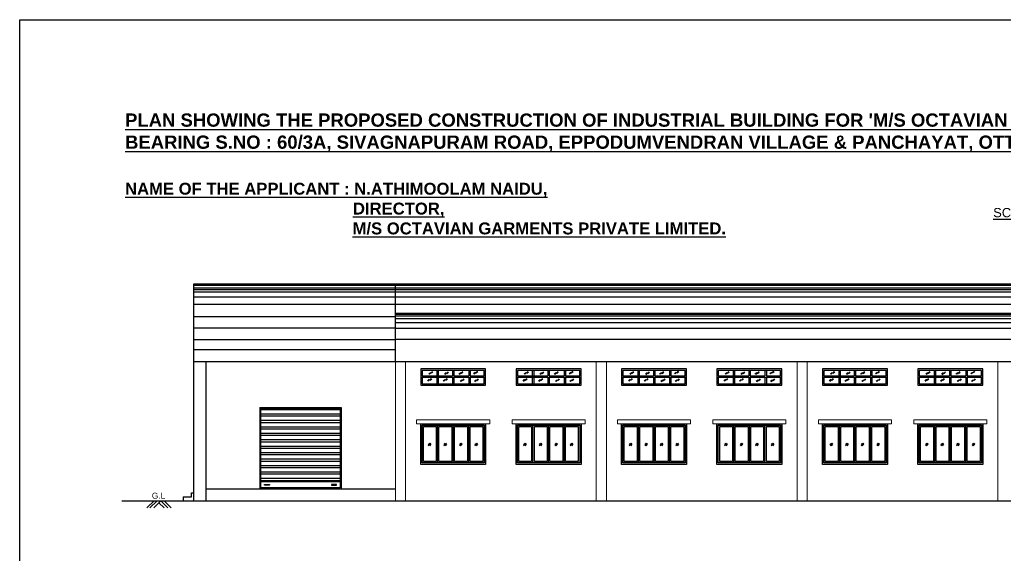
# Model space of a CAD drawing. Header units: metres. Extents: x 3715 to 4596, y 2418 to 2709.
# Drawn here: x 3820.05 to 3857.26, y 2527.57 to 2547.77 of the extents above; entities that cross this region are included whole.
import ezdxf

# ---------------------------------------------------------------- set-up
doc = ezdxf.new("R2010")
doc.units = ezdxf.units.M
doc.header["$MEASUREMENT"] = 0
doc.styles.get("Standard").update_dxf_attribs({"font": 'arial.ttf'})

msp = doc.modelspace()

# ---------------------------------------------------------------- hatches: boundary and pattern name
at = {"linetype": 'Continuous', "ltscale": 2}
h = msp.add_hatch(dxfattribs=at)
h.set_pattern_fill('ANSI32', color=256, scale=0.025556, angle=135, style=0)
h.set_pattern_definition([(7e-15, (3178.63574, 3763.75423), (0, -0.243416667), []), (7e-15, (3178.71688, 3763.83536), (0, -0.243416667), [])])
h.paths.add_polyline_path([(3832.16516, 2533.08368), (3829.16238, 2533.08368), (3829.16238, 2530.30476), (3832.16516, 2530.30476)])

# ---------------------------------------------------------------- linework, layer by layer
at = {"ltscale": 10}
for p, q in [((3826.62425, 2537.77918), (3826.62425, 2529.60224)), ((3971.28465, 2537.77918), (3826.62425, 2537.77918)), ((3971.28465, 2537.72163), (3826.62425, 2537.72163)), ((3971.28465, 2537.63211), (3826.62425, 2537.63211)), ((3834.24794, 2536.67616), (3834.24794, 2537.77918)), ((3826.62425, 2537.58014), (3971.28465, 2537.58014)), ((3826.62425, 2537.49143), (3971.28465, 2537.49143)), ((3971.28465, 2537.28681), (3826.62425, 2537.28681)), ((3971.28465, 2537.00931), (3826.62425, 2537.00931)), ((3826.62425, 2536.55343), (3834.24794, 2536.55343)), ((3834.24778, 2536.64886), (3880.17111, 2536.64886)), ((3834.24778, 2536.58039), (3880.17111, 2536.58039)), ((3834.24794, 2534.85335), (3834.24794, 2536.67616)), ((3834.24794, 2536.67616), (3880.17111, 2536.67616)), ((3880.17111, 2536.6656), (3834.24794, 2536.6656)), ((3826.62425, 2536.13003), (3834.24794, 2536.13003)), ((3834.24778, 2536.48261), (3880.17111, 2536.48261)), ((3834.24778, 2536.33165), (3880.17111, 2536.33165)), ((3834.24778, 2536.11541), (3880.17111, 2536.11541)), ((3826.62425, 2535.69202), (3834.24794, 2535.69202)), ((3880.58016, 2535.69202), (3834.24778, 2535.69202)), ((3826.62425, 2535.31335), (3834.24778, 2535.31335)), ((3826.62425, 2534.85335), (3834.24778, 2534.85335)), ((3827.08425, 2534.85335), (3827.08425, 2529.60224)), ((3834.24794, 2534.85335), (3880.58016, 2534.85335)), ((3826.54294, 2529.89557), (3826.62425, 2529.89557)), ((3826.54294, 2529.74224), (3826.54294, 2529.89557)), ((3827.08425, 2530.04891), (3834.24794, 2530.04891)), ((3823.90688, 2529.58891), (3974.73829, 2529.58891)), ((3826.23624, 2529.74224), (3826.54294, 2529.74224)), ((3826.23624, 2529.74224), (3826.23624, 2529.58891))]:
    msp.add_line(p, q, dxfattribs=at)
at = {"lineweight": 20, "ltscale": 10}
for p, q in [((3834.24794, 2529.60224), (3834.24794, 2534.85335)), ((3834.63127, 2529.60224), (3834.63127, 2534.85335)), ((3841.83794, 2529.60224), (3841.83794, 2534.85335)), ((3842.22127, 2529.60224), (3842.22127, 2534.85335)), ((3849.42794, 2529.60224), (3849.42794, 2534.85335)), ((3849.81127, 2529.60224), (3849.81127, 2534.85335)), ((3857.01778, 2529.60224), (3857.01778, 2534.85335))]:
    msp.add_line(p, q, dxfattribs=at)
at = {"ltscale": 6}
for p, q in [((3835.20623, 2534.26557), (3837.65957, 2534.26557)), ((3835.25734, 2534.31668), (3836.40734, 2534.31668)), ((3835.81956, 2534.52113), (3835.81956, 2534.31668)), ((3835.81956, 2534.26557), (3835.81956, 2534.01002)), ((3835.87068, 2534.52113), (3835.87068, 2534.31668)), ((3835.87068, 2534.26557), (3835.87068, 2534.01002)), ((3836.40734, 2534.52113), (3836.40734, 2534.31668)), ((3836.40734, 2534.26557), (3836.40734, 2534.01002)), ((3836.45845, 2534.52113), (3836.45845, 2534.31668)), ((3836.45845, 2534.31668), (3837.02068, 2534.31668)), ((3836.45845, 2534.26557), (3836.45845, 2534.01002)), ((3837.02068, 2534.52113), (3837.02068, 2534.31668)), ((3837.02068, 2534.26557), (3837.02068, 2534.01002)), ((3837.07179, 2534.52113), (3837.07179, 2534.31668)), ((3837.07179, 2534.26557), (3837.07179, 2534.01002)), ((3838.80956, 2534.26557), (3841.2629, 2534.26557)), ((3838.86067, 2534.31668), (3840.01068, 2534.31668)), ((3839.4229, 2534.52113), (3839.4229, 2534.31668)), ((3839.4229, 2534.26557), (3839.4229, 2534.01002)), ((3839.47401, 2534.52113), (3839.47401, 2534.31668)), ((3839.47401, 2534.26557), (3839.47401, 2534.01002)), ((3840.01068, 2534.52113), (3840.01068, 2534.31668)), ((3840.01068, 2534.26557), (3840.01068, 2534.01002)), ((3840.06179, 2534.52113), (3840.06179, 2534.31668)), ((3840.06179, 2534.31668), (3840.62401, 2534.31668)), ((3840.06179, 2534.26557), (3840.06179, 2534.01002)), ((3840.62401, 2534.52113), (3840.62401, 2534.31668)), ((3840.62401, 2534.26557), (3840.62401, 2534.01002)), ((3840.67512, 2534.52113), (3840.67512, 2534.31668)), ((3840.67512, 2534.26557), (3840.67512, 2534.01002)), ((3842.79623, 2534.26557), (3845.24957, 2534.26557)), ((3842.84734, 2534.31668), (3843.99734, 2534.31668)), ((3843.40956, 2534.52113), (3843.40956, 2534.31668)), ((3843.40956, 2534.26557), (3843.40956, 2534.01002)), ((3843.46068, 2534.52113), (3843.46068, 2534.31668)), ((3843.46068, 2534.26557), (3843.46068, 2534.01002)), ((3843.99734, 2534.52113), (3843.99734, 2534.31668)), ((3843.99734, 2534.26557), (3843.99734, 2534.01002)), ((3844.04845, 2534.52113), (3844.04845, 2534.31668)), ((3844.04845, 2534.31668), (3844.61068, 2534.31668)), ((3844.04845, 2534.26557), (3844.04845, 2534.01002)), ((3844.61068, 2534.52113), (3844.61068, 2534.31668)), ((3844.61068, 2534.26557), (3844.61068, 2534.01002)), ((3844.66179, 2534.52113), (3844.66179, 2534.31668)), ((3844.66179, 2534.26557), (3844.66179, 2534.01002)), ((3846.39956, 2534.26557), (3848.8529, 2534.26557)), ((3846.45067, 2534.31668), (3847.60068, 2534.31668)), ((3847.0129, 2534.52113), (3847.0129, 2534.31668)), ((3847.0129, 2534.26557), (3847.0129, 2534.01002)), ((3847.06401, 2534.52113), (3847.06401, 2534.31668)), ((3847.06401, 2534.26557), (3847.06401, 2534.01002)), ((3847.60068, 2534.52113), (3847.60068, 2534.31668)), ((3847.60068, 2534.26557), (3847.60068, 2534.01002)), ((3847.65179, 2534.52113), (3847.65179, 2534.31668)), ((3847.65179, 2534.31668), (3848.21401, 2534.31668)), ((3847.65179, 2534.26557), (3847.65179, 2534.01002)), ((3848.21401, 2534.52113), (3848.21401, 2534.31668)), ((3848.21401, 2534.26557), (3848.21401, 2534.01002)), ((3848.26512, 2534.52113), (3848.26512, 2534.31668)), ((3848.26512, 2534.26557), (3848.26512, 2534.01002)), ((3850.38623, 2534.26557), (3852.83957, 2534.26557)), ((3850.43734, 2534.31668), (3851.58734, 2534.31668)), ((3850.99956, 2534.52113), (3850.99956, 2534.31668)), ((3850.99956, 2534.26557), (3850.99956, 2534.01002)), ((3851.05068, 2534.52113), (3851.05068, 2534.31668)), ((3851.05068, 2534.26557), (3851.05068, 2534.01002)), ((3851.58734, 2534.52113), (3851.58734, 2534.31668)), ((3851.58734, 2534.26557), (3851.58734, 2534.01002)), ((3851.63845, 2534.52113), (3851.63845, 2534.31668)), ((3851.63845, 2534.31668), (3852.20068, 2534.31668)), ((3851.63845, 2534.26557), (3851.63845, 2534.01002)), ((3852.20068, 2534.52113), (3852.20068, 2534.31668)), ((3852.20068, 2534.26557), (3852.20068, 2534.01002)), ((3852.25179, 2534.52113), (3852.25179, 2534.31668)), ((3852.25179, 2534.26557), (3852.25179, 2534.01002)), ((3853.98956, 2534.26557), (3856.4429, 2534.26557)), ((3854.04067, 2534.31668), (3855.19068, 2534.31668)), ((3854.6029, 2534.52113), (3854.6029, 2534.31668)), ((3854.6029, 2534.26557), (3854.6029, 2534.01002)), ((3854.65401, 2534.52113), (3854.65401, 2534.31668)), ((3854.65401, 2534.26557), (3854.65401, 2534.01002)), ((3855.19068, 2534.52113), (3855.19068, 2534.31668)), ((3855.19068, 2534.26557), (3855.19068, 2534.01002)), ((3855.24179, 2534.52113), (3855.24179, 2534.31668)), ((3855.24179, 2534.31668), (3855.80401, 2534.31668)), ((3855.24179, 2534.26557), (3855.24179, 2534.01002)), ((3855.80401, 2534.52113), (3855.80401, 2534.31668)), ((3855.80401, 2534.26557), (3855.80401, 2534.01002)), ((3855.85512, 2534.52113), (3855.85512, 2534.31668)), ((3855.85512, 2534.26557), (3855.85512, 2534.01002)), ((3835.84512, 2531.02002), (3835.84512, 2532.45113)), ((3836.4329, 2531.02002), (3836.4329, 2532.45113)), ((3837.02067, 2531.02002), (3837.02067, 2532.45113)), ((3839.44845, 2531.02002), (3839.44845, 2532.45113)), ((3840.03623, 2531.02002), (3840.03623, 2532.45113)), ((3840.62401, 2531.02002), (3840.62401, 2532.45113)), ((3843.43512, 2531.02002), (3843.43512, 2532.45113)), ((3844.0229, 2531.02002), (3844.0229, 2532.45113)), ((3844.61067, 2531.02002), (3844.61067, 2532.45113)), ((3847.03845, 2531.02002), (3847.03845, 2532.45113)), ((3847.62623, 2531.02002), (3847.62623, 2532.45113)), ((3848.21401, 2531.02002), (3848.21401, 2532.45113)), ((3851.02512, 2531.02002), (3851.02512, 2532.45113)), ((3851.6129, 2531.02002), (3851.6129, 2532.45113)), ((3852.20067, 2531.02002), (3852.20067, 2532.45113)), ((3854.62845, 2531.02002), (3854.62845, 2532.45113)), ((3855.21623, 2531.02002), (3855.21623, 2532.45113)), ((3855.80401, 2531.02002), (3855.80401, 2532.45113)), ((3835.49035, 2531.71823), (3835.54422, 2531.7721)), ((3835.58847, 2531.77029), (3835.49216, 2531.67398)), ((3835.59028, 2531.72604), (3835.53641, 2531.67217)), ((3836.07813, 2531.71823), (3836.132, 2531.7721)), ((3836.17625, 2531.77029), (3836.07993, 2531.67398)), ((3836.17806, 2531.72604), (3836.12418, 2531.67217)), ((3836.6659, 2531.71823), (3836.71978, 2531.7721)), ((3836.76403, 2531.77029), (3836.66771, 2531.67398)), ((3836.76584, 2531.72604), (3836.71196, 2531.67217)), ((3837.25368, 2531.71823), (3837.30756, 2531.7721)), ((3837.35181, 2531.77029), (3837.25549, 2531.67398)), ((3837.35362, 2531.72604), (3837.29974, 2531.67217)), ((3839.09368, 2531.71823), (3839.14756, 2531.7721)), ((3839.19181, 2531.77029), (3839.09549, 2531.67398)), ((3839.19362, 2531.72604), (3839.13974, 2531.67217)), ((3839.68146, 2531.71823), (3839.73534, 2531.7721)), ((3839.77958, 2531.77029), (3839.68327, 2531.67398)), ((3839.78139, 2531.72604), (3839.72752, 2531.67217)), ((3840.26924, 2531.71823), (3840.32311, 2531.7721)), ((3840.36736, 2531.77029), (3840.27105, 2531.67398)), ((3840.36917, 2531.72604), (3840.31529, 2531.67217)), ((3840.85701, 2531.71823), (3840.91089, 2531.7721)), ((3840.95514, 2531.77029), (3840.85882, 2531.67398)), ((3840.95695, 2531.72604), (3840.90307, 2531.67217)), ((3843.08035, 2531.71823), (3843.13422, 2531.7721)), ((3843.17847, 2531.77029), (3843.08216, 2531.67398)), ((3843.18028, 2531.72604), (3843.12641, 2531.67217)), ((3843.66813, 2531.71823), (3843.722, 2531.7721)), ((3843.76625, 2531.77029), (3843.66993, 2531.67398)), ((3843.76806, 2531.72604), (3843.71418, 2531.67217)), ((3844.2559, 2531.71823), (3844.30978, 2531.7721)), ((3844.35403, 2531.77029), (3844.25771, 2531.67398)), ((3844.35584, 2531.72604), (3844.30196, 2531.67217)), ((3844.84368, 2531.71823), (3844.89756, 2531.7721)), ((3844.94181, 2531.77029), (3844.84549, 2531.67398)), ((3844.94362, 2531.72604), (3844.88974, 2531.67217)), ((3846.68368, 2531.71823), (3846.73756, 2531.7721)), ((3846.78181, 2531.77029), (3846.68549, 2531.67398)), ((3846.78362, 2531.72604), (3846.72974, 2531.67217)), ((3847.27146, 2531.71823), (3847.32534, 2531.7721)), ((3847.36958, 2531.77029), (3847.27327, 2531.67398)), ((3847.37139, 2531.72604), (3847.31752, 2531.67217)), ((3847.85924, 2531.71823), (3847.91311, 2531.7721)), ((3847.95736, 2531.77029), (3847.86105, 2531.67398)), ((3847.95917, 2531.72604), (3847.90529, 2531.67217)), ((3848.44701, 2531.71823), (3848.50089, 2531.7721)), ((3848.54514, 2531.77029), (3848.44882, 2531.67398)), ((3848.54695, 2531.72604), (3848.49307, 2531.67217)), ((3850.67035, 2531.71823), (3850.72422, 2531.7721)), ((3850.76847, 2531.77029), (3850.67216, 2531.67398)), ((3850.77028, 2531.72604), (3850.71641, 2531.67217)), ((3851.25813, 2531.71823), (3851.312, 2531.7721)), ((3851.35625, 2531.77029), (3851.25993, 2531.67398)), ((3851.35806, 2531.72604), (3851.30418, 2531.67217)), ((3851.8459, 2531.71823), (3851.89978, 2531.7721)), ((3851.94403, 2531.77029), (3851.84771, 2531.67398)), ((3851.94584, 2531.72604), (3851.89196, 2531.67217)), ((3852.43368, 2531.71823), (3852.48756, 2531.7721)), ((3852.53181, 2531.77029), (3852.43549, 2531.67398)), ((3852.53362, 2531.72604), (3852.47974, 2531.67217)), ((3854.27368, 2531.71823), (3854.32756, 2531.7721)), ((3854.37181, 2531.77029), (3854.27549, 2531.67398)), ((3854.37362, 2531.72604), (3854.31974, 2531.67217)), ((3854.86146, 2531.71823), (3854.91534, 2531.7721)), ((3854.95958, 2531.77029), (3854.86327, 2531.67398)), ((3854.96139, 2531.72604), (3854.90752, 2531.67217)), ((3855.44924, 2531.71823), (3855.50311, 2531.7721)), ((3855.54736, 2531.77029), (3855.45105, 2531.67398)), ((3855.54917, 2531.72604), (3855.49529, 2531.67217)), ((3856.03701, 2531.71823), (3856.09089, 2531.7721)), ((3856.13514, 2531.77029), (3856.03882, 2531.67398)), ((3856.13695, 2531.72604), (3856.08307, 2531.67217))]:
    msp.add_line(p, q, dxfattribs=at)
at = {"linetype": 'Continuous'}
for p, q in [((3835.51229, 2534.38427), (3835.57556, 2534.43867)), ((3835.53566, 2534.3719), (3835.65393, 2534.47358)), ((3835.60995, 2534.41059), (3835.66967, 2534.46193)), ((3836.10427, 2534.38128), (3836.16754, 2534.43568)), ((3836.12765, 2534.36891), (3836.24591, 2534.4706)), ((3836.1957, 2534.40223), (3836.25541, 2534.45358)), ((3836.64015, 2534.38522), (3836.7162, 2534.43962)), ((3836.67631, 2534.37286), (3836.79458, 2534.47454)), ((3836.74212, 2534.40425), (3836.80184, 2534.4556)), ((3837.20554, 2534.39705), (3837.26881, 2534.45145)), ((3837.22892, 2534.38468), (3837.34719, 2534.48637)), ((3837.30321, 2534.42337), (3837.36292, 2534.47472)), ((3839.11562, 2534.38427), (3839.17889, 2534.43867)), ((3839.139, 2534.3719), (3839.25726, 2534.47358)), ((3839.21328, 2534.41059), (3839.273, 2534.46193)), ((3839.7076, 2534.38128), (3839.77087, 2534.43568)), ((3839.73098, 2534.36891), (3839.84925, 2534.4706)), ((3839.79903, 2534.40223), (3839.85875, 2534.45358)), ((3840.24349, 2534.38522), (3840.31954, 2534.43962)), ((3840.27964, 2534.37286), (3840.39791, 2534.47454)), ((3840.34545, 2534.40425), (3840.40517, 2534.4556)), ((3840.80888, 2534.39705), (3840.87214, 2534.45145)), ((3840.83225, 2534.38468), (3840.95052, 2534.48637)), ((3840.90654, 2534.42337), (3840.96626, 2534.47472)), ((3843.10229, 2534.38427), (3843.16556, 2534.43867)), ((3843.12566, 2534.3719), (3843.24393, 2534.47358)), ((3843.19995, 2534.41059), (3843.25967, 2534.46193)), ((3843.69427, 2534.38128), (3843.75754, 2534.43568)), ((3843.71765, 2534.36891), (3843.83591, 2534.4706)), ((3843.7857, 2534.40223), (3843.84541, 2534.45358)), ((3844.23015, 2534.38522), (3844.3062, 2534.43962)), ((3844.26631, 2534.37286), (3844.38458, 2534.47454)), ((3844.33212, 2534.40425), (3844.39184, 2534.4556)), ((3844.79554, 2534.39705), (3844.85881, 2534.45145)), ((3844.81892, 2534.38468), (3844.93719, 2534.48637)), ((3844.89321, 2534.42337), (3844.95292, 2534.47472)), ((3846.70562, 2534.38427), (3846.76889, 2534.43867)), ((3846.729, 2534.3719), (3846.84726, 2534.47358)), ((3846.80328, 2534.41059), (3846.863, 2534.46193)), ((3847.2976, 2534.38128), (3847.36087, 2534.43568)), ((3847.32098, 2534.36891), (3847.43925, 2534.4706)), ((3847.38903, 2534.40223), (3847.44875, 2534.45358)), ((3847.83349, 2534.38522), (3847.90954, 2534.43962)), ((3847.86964, 2534.37286), (3847.98791, 2534.47454)), ((3847.93545, 2534.40425), (3847.99517, 2534.4556)), ((3848.39888, 2534.39705), (3848.46214, 2534.45145)), ((3848.42225, 2534.38468), (3848.54052, 2534.48637)), ((3848.49654, 2534.42337), (3848.55626, 2534.47472)), ((3850.69229, 2534.38427), (3850.75556, 2534.43867)), ((3850.71566, 2534.3719), (3850.83393, 2534.47358)), ((3850.78995, 2534.41059), (3850.84967, 2534.46193)), ((3851.28427, 2534.38128), (3851.34754, 2534.43568)), ((3851.30765, 2534.36891), (3851.42591, 2534.4706)), ((3851.3757, 2534.40223), (3851.43541, 2534.45358)), ((3851.82015, 2534.38522), (3851.8962, 2534.43962)), ((3851.85631, 2534.37286), (3851.97458, 2534.47454)), ((3851.92212, 2534.40425), (3851.98184, 2534.4556)), ((3852.38554, 2534.39705), (3852.44881, 2534.45145)), ((3852.40892, 2534.38468), (3852.52719, 2534.48637)), ((3852.48321, 2534.42337), (3852.54292, 2534.47472)), ((3854.29562, 2534.38427), (3854.35889, 2534.43867)), ((3854.319, 2534.3719), (3854.43726, 2534.47358)), ((3854.39328, 2534.41059), (3854.453, 2534.46193)), ((3854.8876, 2534.38128), (3854.95087, 2534.43568)), ((3854.91098, 2534.36891), (3855.02925, 2534.4706)), ((3854.97903, 2534.40223), (3855.03875, 2534.45358)), ((3855.42349, 2534.38522), (3855.49954, 2534.43962)), ((3855.45964, 2534.37286), (3855.57791, 2534.47454)), ((3855.52545, 2534.40425), (3855.58517, 2534.4556)), ((3855.98888, 2534.39705), (3856.05214, 2534.45145)), ((3856.01225, 2534.38468), (3856.13052, 2534.48637)), ((3856.08654, 2534.42337), (3856.14626, 2534.47472)), ((3835.46492, 2534.12799), (3835.52819, 2534.18239)), ((3835.4883, 2534.11562), (3835.60656, 2534.2173)), ((3835.56258, 2534.15431), (3835.6223, 2534.20565)), ((3836.05691, 2534.125), (3836.12017, 2534.1794)), ((3836.08028, 2534.11263), (3836.19855, 2534.21432)), ((3836.15457, 2534.15132), (3836.21429, 2534.20267)), ((3836.69241, 2534.10923), (3836.75567, 2534.16363)), ((3836.71578, 2534.09686), (3836.83405, 2534.19855)), ((3836.79007, 2534.13555), (3836.84979, 2534.18689)), ((3837.23317, 2534.10923), (3837.29644, 2534.16363)), ((3837.25655, 2534.09686), (3837.37482, 2534.19855)), ((3837.33084, 2534.13555), (3837.39055, 2534.18689)), ((3839.06825, 2534.12799), (3839.13152, 2534.18239)), ((3839.09163, 2534.11562), (3839.2099, 2534.2173)), ((3839.16592, 2534.15431), (3839.22563, 2534.20565)), ((3839.66024, 2534.125), (3839.72351, 2534.1794)), ((3839.68362, 2534.11263), (3839.80188, 2534.21432)), ((3839.7579, 2534.15132), (3839.81762, 2534.20267)), ((3840.29574, 2534.10923), (3840.35901, 2534.16363)), ((3840.31912, 2534.09686), (3840.43738, 2534.19855)), ((3840.3934, 2534.13555), (3840.45312, 2534.18689)), ((3840.83651, 2534.10923), (3840.89978, 2534.16363)), ((3840.85988, 2534.09686), (3840.97815, 2534.19855)), ((3840.93417, 2534.13555), (3840.99389, 2534.18689)), ((3843.05492, 2534.12799), (3843.11819, 2534.18239)), ((3843.0783, 2534.11562), (3843.19656, 2534.2173)), ((3843.15258, 2534.15431), (3843.2123, 2534.20565)), ((3843.64691, 2534.125), (3843.71017, 2534.1794)), ((3843.67028, 2534.11263), (3843.78855, 2534.21432)), ((3843.74457, 2534.15132), (3843.80429, 2534.20267)), ((3844.28241, 2534.10923), (3844.34567, 2534.16363)), ((3844.30578, 2534.09686), (3844.42405, 2534.19855)), ((3844.38007, 2534.13555), (3844.43979, 2534.18689)), ((3844.82317, 2534.10923), (3844.88644, 2534.16363)), ((3844.84655, 2534.09686), (3844.96482, 2534.19855)), ((3844.92084, 2534.13555), (3844.98055, 2534.18689)), ((3846.65825, 2534.12799), (3846.72152, 2534.18239)), ((3846.68163, 2534.11562), (3846.7999, 2534.2173)), ((3846.75592, 2534.15431), (3846.81563, 2534.20565)), ((3847.25024, 2534.125), (3847.31351, 2534.1794)), ((3847.27362, 2534.11263), (3847.39188, 2534.21432)), ((3847.3479, 2534.15132), (3847.40762, 2534.20267)), ((3847.88574, 2534.10923), (3847.94901, 2534.16363)), ((3847.90912, 2534.09686), (3848.02738, 2534.19855)), ((3847.9834, 2534.13555), (3848.04312, 2534.18689)), ((3848.42651, 2534.10923), (3848.48978, 2534.16363)), ((3848.44988, 2534.09686), (3848.56815, 2534.19855)), ((3848.52417, 2534.13555), (3848.58389, 2534.18689)), ((3850.64492, 2534.12799), (3850.70819, 2534.18239)), ((3850.6683, 2534.11562), (3850.78656, 2534.2173)), ((3850.74258, 2534.15431), (3850.8023, 2534.20565)), ((3851.23691, 2534.125), (3851.30017, 2534.1794)), ((3851.26028, 2534.11263), (3851.37855, 2534.21432)), ((3851.33457, 2534.15132), (3851.39429, 2534.20267)), ((3851.87241, 2534.10923), (3851.93567, 2534.16363)), ((3851.89578, 2534.09686), (3852.01405, 2534.19855)), ((3851.97007, 2534.13555), (3852.02979, 2534.18689)), ((3852.41317, 2534.10923), (3852.47644, 2534.16363)), ((3852.43655, 2534.09686), (3852.55482, 2534.19855)), ((3852.51084, 2534.13555), (3852.57055, 2534.18689)), ((3854.24825, 2534.12799), (3854.31152, 2534.18239)), ((3854.27163, 2534.11562), (3854.3899, 2534.2173)), ((3854.34592, 2534.15431), (3854.40563, 2534.20565)), ((3854.84024, 2534.125), (3854.90351, 2534.1794)), ((3854.86362, 2534.11263), (3854.98188, 2534.21432)), ((3854.9379, 2534.15132), (3854.99762, 2534.20267)), ((3855.47574, 2534.10923), (3855.53901, 2534.16363)), ((3855.49912, 2534.09686), (3855.61738, 2534.19855)), ((3855.5734, 2534.13555), (3855.63312, 2534.18689)), ((3856.01651, 2534.10923), (3856.07978, 2534.16363)), ((3856.03988, 2534.09686), (3856.15815, 2534.19855)), ((3856.11417, 2534.13555), (3856.17389, 2534.18689))]:
    msp.add_line(p, q, dxfattribs=at)
at = {"linetype": 'Continuous', "ltscale": 2}
for p, q in [((3829.13044, 2533.11559), (3829.13044, 2530.04891)), ((3829.13044, 2533.11559), (3832.19711, 2533.11559)), ((3832.19711, 2533.11559), (3832.19711, 2530.04891)), ((3832.16516, 2530.30476), (3829.16238, 2530.30476))]:
    msp.add_line(p, q, dxfattribs=at)
at = {"lineweight": 25}
for p, q in [((3825.13174, 2529.58891), (3824.86347, 2529.32063)), ((3825.24324, 2529.58891), (3824.97497, 2529.32063)), ((3825.31615, 2529.516), (3825.50746, 2529.32469)), ((3825.51872, 2529.58891), (3825.78293, 2529.32469))]:
    msp.add_line(p, q, dxfattribs=at)
msp.add_lwpolyline([(3820.05361, 2547.77183), (3974.73829, 2547.77183), (3974.73829, 2499.76967), (3820.05361, 2499.76967)], close=True)
at = {"ltscale": 6}
for points in [[(3835.20623, 2533.95891), (3837.65957, 2533.95891), (3837.65957, 2534.57224), (3835.20623, 2534.57224)], [(3838.80956, 2533.95891), (3841.2629, 2533.95891), (3841.2629, 2534.57224), (3838.80956, 2534.57224)], [(3842.79623, 2533.95891), (3845.24957, 2533.95891), (3845.24957, 2534.57224), (3842.79623, 2534.57224)], [(3846.39956, 2533.95891), (3848.8529, 2533.95891), (3848.8529, 2534.57224), (3846.39956, 2534.57224)], [(3850.38623, 2533.95891), (3852.83957, 2533.95891), (3852.83957, 2534.57224), (3850.38623, 2534.57224)], [(3853.98956, 2533.95891), (3856.4429, 2533.95891), (3856.4429, 2534.57224), (3853.98956, 2534.57224)], [(3837.65956, 2530.96891), (3835.20623, 2530.96891), (3835.20623, 2532.50224), (3837.65956, 2532.50224)], [(3837.60845, 2531.02002), (3835.25734, 2531.02002), (3835.25734, 2532.45113), (3837.60845, 2532.45113)], [(3835.30845, 2532.40002), (3835.79401, 2532.40002), (3835.79401, 2531.07113), (3835.30845, 2531.07113)], [(3835.89623, 2532.40002), (3836.38179, 2532.40002), (3836.38179, 2531.07113), (3835.89623, 2531.07113)], [(3836.48401, 2532.40002), (3836.96956, 2532.40002), (3836.96956, 2531.07113), (3836.48401, 2531.07113)], [(3837.07179, 2532.40002), (3837.55734, 2532.40002), (3837.55734, 2531.07113), (3837.07179, 2531.07113)], [(3841.2629, 2530.96891), (3838.80956, 2530.96891), (3838.80956, 2532.50224), (3841.2629, 2532.50224)], [(3841.21179, 2531.02002), (3838.86067, 2531.02002), (3838.86067, 2532.45113), (3841.21179, 2532.45113)], [(3838.91179, 2532.40002), (3839.39734, 2532.40002), (3839.39734, 2531.07113), (3838.91179, 2531.07113)], [(3839.49956, 2532.40002), (3839.98512, 2532.40002), (3839.98512, 2531.07113), (3839.49956, 2531.07113)], [(3840.08734, 2532.40002), (3840.5729, 2532.40002), (3840.5729, 2531.07113), (3840.08734, 2531.07113)], [(3840.67512, 2532.40002), (3841.16067, 2532.40002), (3841.16067, 2531.07113), (3840.67512, 2531.07113)], [(3845.24956, 2530.96891), (3842.79623, 2530.96891), (3842.79623, 2532.50224), (3845.24956, 2532.50224)], [(3845.19845, 2531.02002), (3842.84734, 2531.02002), (3842.84734, 2532.45113), (3845.19845, 2532.45113)], [(3842.89845, 2532.40002), (3843.38401, 2532.40002), (3843.38401, 2531.07113), (3842.89845, 2531.07113)], [(3843.48623, 2532.40002), (3843.97179, 2532.40002), (3843.97179, 2531.07113), (3843.48623, 2531.07113)], [(3844.07401, 2532.40002), (3844.55956, 2532.40002), (3844.55956, 2531.07113), (3844.07401, 2531.07113)], [(3844.66179, 2532.40002), (3845.14734, 2532.40002), (3845.14734, 2531.07113), (3844.66179, 2531.07113)], [(3848.8529, 2530.96891), (3846.39956, 2530.96891), (3846.39956, 2532.50224), (3848.8529, 2532.50224)], [(3848.80179, 2531.02002), (3846.45067, 2531.02002), (3846.45067, 2532.45113), (3848.80179, 2532.45113)], [(3846.50179, 2532.40002), (3846.98734, 2532.40002), (3846.98734, 2531.07113), (3846.50179, 2531.07113)], [(3847.08956, 2532.40002), (3847.57512, 2532.40002), (3847.57512, 2531.07113), (3847.08956, 2531.07113)], [(3847.67734, 2532.40002), (3848.1629, 2532.40002), (3848.1629, 2531.07113), (3847.67734, 2531.07113)], [(3848.26512, 2532.40002), (3848.75067, 2532.40002), (3848.75067, 2531.07113), (3848.26512, 2531.07113)], [(3852.83956, 2530.96891), (3850.38623, 2530.96891), (3850.38623, 2532.50224), (3852.83956, 2532.50224)], [(3852.78845, 2531.02002), (3850.43734, 2531.02002), (3850.43734, 2532.45113), (3852.78845, 2532.45113)], [(3850.48845, 2532.40002), (3850.97401, 2532.40002), (3850.97401, 2531.07113), (3850.48845, 2531.07113)], [(3851.07623, 2532.40002), (3851.56179, 2532.40002), (3851.56179, 2531.07113), (3851.07623, 2531.07113)], [(3851.66401, 2532.40002), (3852.14956, 2532.40002), (3852.14956, 2531.07113), (3851.66401, 2531.07113)], [(3852.25179, 2532.40002), (3852.73734, 2532.40002), (3852.73734, 2531.07113), (3852.25179, 2531.07113)], [(3856.4429, 2530.96891), (3853.98956, 2530.96891), (3853.98956, 2532.50224), (3856.4429, 2532.50224)], [(3856.39179, 2531.02002), (3854.04067, 2531.02002), (3854.04067, 2532.45113), (3856.39179, 2532.45113)], [(3854.09179, 2532.40002), (3854.57734, 2532.40002), (3854.57734, 2531.07113), (3854.09179, 2531.07113)], [(3854.67956, 2532.40002), (3855.16512, 2532.40002), (3855.16512, 2531.07113), (3854.67956, 2531.07113)], [(3855.26734, 2532.40002), (3855.7529, 2532.40002), (3855.7529, 2531.07113), (3855.26734, 2531.07113)], [(3855.85512, 2532.40002), (3856.34067, 2532.40002), (3856.34067, 2531.07113), (3855.85512, 2531.07113)]]:
    msp.add_lwpolyline(points, close=True, dxfattribs=at)
for points in [[(3837.07179, 2534.31668), (3837.60845, 2534.31668), (3837.60845, 2534.52113), (3835.25734, 2534.52113), (3835.25734, 2534.31668)], [(3835.25734, 2534.26557), (3835.25734, 2534.01002), (3837.60845, 2534.01002), (3837.60845, 2534.26557)], [(3840.67512, 2534.31668), (3841.21179, 2534.31668), (3841.21179, 2534.52113), (3838.86067, 2534.52113), (3838.86067, 2534.31668)], [(3838.86067, 2534.26557), (3838.86067, 2534.01002), (3841.21179, 2534.01002), (3841.21179, 2534.26557)], [(3844.66179, 2534.31668), (3845.19845, 2534.31668), (3845.19845, 2534.52113), (3842.84734, 2534.52113), (3842.84734, 2534.31668)], [(3842.84734, 2534.26557), (3842.84734, 2534.01002), (3845.19845, 2534.01002), (3845.19845, 2534.26557)], [(3848.26512, 2534.31668), (3848.80179, 2534.31668), (3848.80179, 2534.52113), (3846.45067, 2534.52113), (3846.45067, 2534.31668)], [(3846.45067, 2534.26557), (3846.45067, 2534.01002), (3848.80179, 2534.01002), (3848.80179, 2534.26557)], [(3852.25179, 2534.31668), (3852.78845, 2534.31668), (3852.78845, 2534.52113), (3850.43734, 2534.52113), (3850.43734, 2534.31668)], [(3850.43734, 2534.26557), (3850.43734, 2534.01002), (3852.78845, 2534.01002), (3852.78845, 2534.26557)], [(3855.85512, 2534.31668), (3856.39179, 2534.31668), (3856.39179, 2534.52113), (3854.04067, 2534.52113), (3854.04067, 2534.31668)], [(3854.04067, 2534.26557), (3854.04067, 2534.01002), (3856.39179, 2534.01002), (3856.39179, 2534.26557)]]:
    msp.add_lwpolyline(points, dxfattribs=at)
at = {"linetype": 'Continuous', "ltscale": 2}
for points in [[(3832.16516, 2530.0809), (3829.16238, 2530.0809), (3829.16238, 2533.08368), (3832.16516, 2533.08368)], [(3829.30167, 2530.20509), (3829.49267, 2530.20509), (3829.49267, 2530.18057), (3829.30167, 2530.18057)], [(3832.02588, 2530.20509), (3831.83488, 2530.20509), (3831.83488, 2530.18057), (3832.02588, 2530.18057)]]:
    msp.add_lwpolyline(points, close=True, dxfattribs=at)
at = {"linetype": 'Continuous', "lineweight": 18, "ltscale": 2}
for points in [[(3837.8129, 2532.65557), (3835.0529, 2532.65557), (3835.0529, 2532.50224), (3837.8129, 2532.50224)], [(3841.41623, 2532.65557), (3838.65623, 2532.65557), (3838.65623, 2532.50224), (3841.41623, 2532.50224)], [(3845.4029, 2532.65557), (3842.6429, 2532.65557), (3842.6429, 2532.50224), (3845.4029, 2532.50224)], [(3849.00623, 2532.65557), (3846.24623, 2532.65557), (3846.24623, 2532.50224), (3849.00623, 2532.50224)], [(3852.9929, 2532.65557), (3850.2329, 2532.65557), (3850.2329, 2532.50224), (3852.9929, 2532.50224)], [(3856.59623, 2532.65557), (3853.83623, 2532.65557), (3853.83623, 2532.50224), (3856.59623, 2532.50224)]]:
    msp.add_lwpolyline(points, close=True, dxfattribs=at)
at = {"lineweight": 25}
msp.add_lwpolyline([(3825.65327, 2529.32469), (3825.38905, 2529.58891), (3825.12078, 2529.32063)], dxfattribs=at)

# ---------------------------------------------------------------- texts
msp.add_text('G.L', height=0.223783, dxfattribs=at).set_placement((3825.04607, 2529.67124))
at = {"attachment_point": 1}
for s, width, heights, insert, char_height in [("\\A1;{\\fArial|b1|i0|c0|p34;\\LPLAN SHOWING THE PROPOSED CONSTRUCTION OF INDUSTRIAL BUILDING FOR 'M/S OCTAVIAN GARMENTS PVT. LTD' & PROPOSED INSTALLATION OF 377.0 HP ELC. MOTOR  \\PBEARING S.NO : 60/3A, SIVAGNAPURAM ROAD, EPPODUMVENDRAN VILLAGE & PANCHAYAT, OTTAPIDARAM TALUK.\\H1.44331x; }", 89.0725229, [0], (3824.03483, 2544.22798), 0.5), ('{\\LSCALE - 1:100}', 4.134936, [0.87063], (3856.83545, 2540.65644), 0.35)]:
    msp.add_mtext_dynamic_manual_height_columns(s, width=width, gutter_width=1, heights=heights, dxfattribs=dict(at, insert=insert, char_height=char_height))
at = {"insert": (3824.03483, 2541.60909), "char_height": 0.45, "width": 33.1975349, "attachment_point": 1}
msp.add_mtext('\\A1;{\\fArial|b1|i0|c0|p34;\\LNAME OF THE APPLICANT : N.ATHIMOOLAM NAIDU, \\P}^I                                       {\\fArial|b1|i0|c0|p34;\\LDIRECTOR,\\P}^I^I^I^I        {\\fArial|b1|i0|c0|p34;\\LM/S OCTAVIAN GARMENTS PRIVATE LIMITED.}', dxfattribs=at)

doc.saveas('drawing.dxf')
